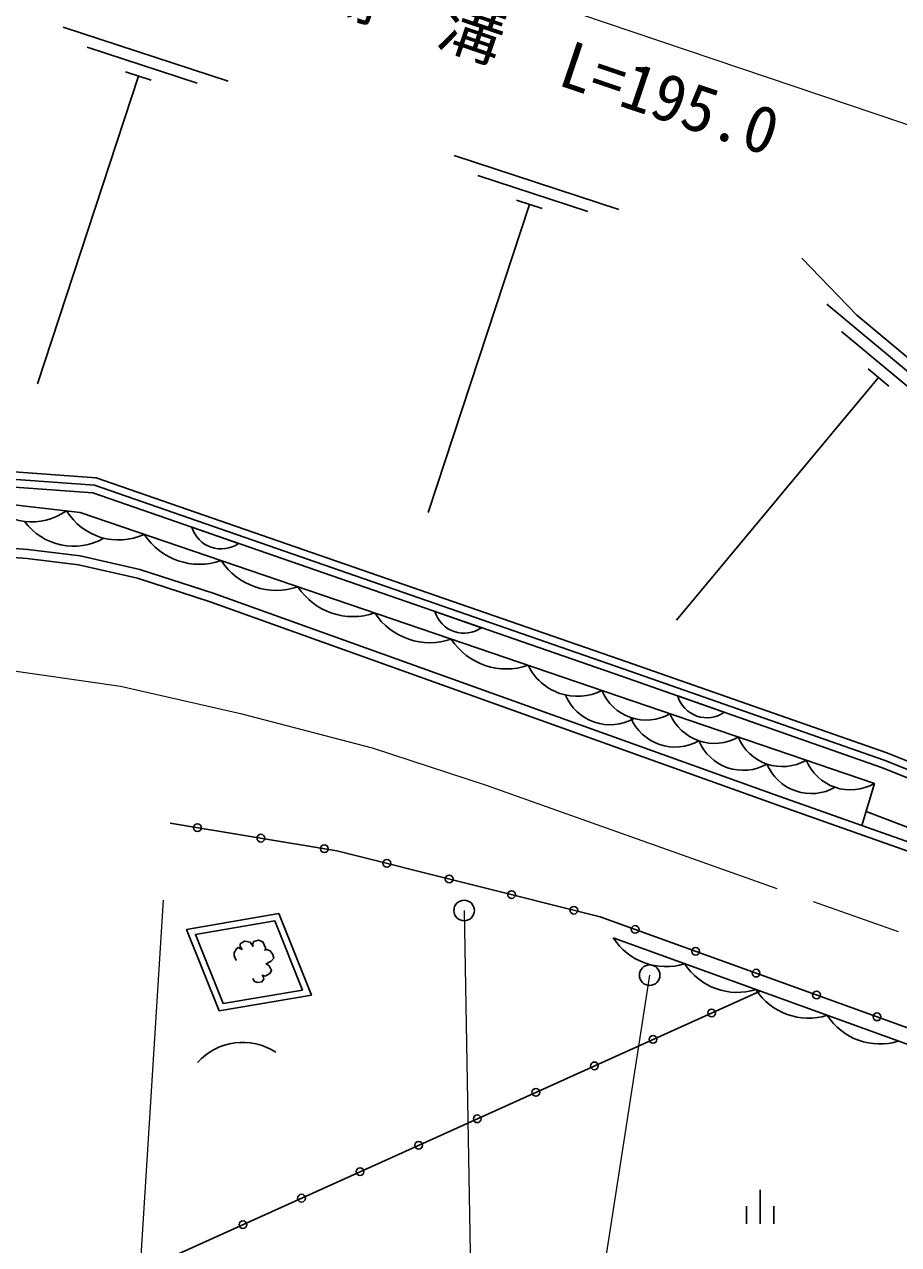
# Model space of a CAD drawing. Units: millimetres, scale not verified. Extents: x 40000 to 680000, y 20000 to 380000.
# Drawn here: x 401186 to 435188, y 289972 to 337406 of the extents above; entities that cross this region are included whole.
import ezdxf
from ezdxf.enums import TextEntityAlignment as Align

# ---------------------------------------------------------------- set-up
doc = ezdxf.new("R2010")
doc.units = ezdxf.units.MM
doc.header["$LTSCALE"] = 1000
doc.linetypes.add('CHAIN', pattern=[18.5, 12, -1.5, 3.5, -1.5])
for name, color, linetype, lineweight in [('M-BGD', 7, 'Continuous', 25), ('M-BMK', 2, 'CHAIN', 13), ('M-STR-HTXT', 7, 'Continuous', 13), ('M-STR-STRC', 7, 'Continuous', 25)]:
    doc.layers.add(name, color=color, linetype=linetype, lineweight=lineweight)
doc.styles.add('ＭＳ ゴシック', font='')
doc.styles.get('ＭＳ ゴシック').set_extended_font_data('MS Gothic')

msp = doc.modelspace()

# ---------------------------------------------------------------- linework, layer by layer
at = {"layer": 'M-BGD'}
for p, q in [((409111, 335200), (402697, 337305)), ((407901, 335123), (403626, 336526)), ((405623, 335397), (401696, 323430)), ((406122, 335234), (405124, 335561)), ((424313, 330212), (417900, 332316)), ((423104, 330135), (418828, 331538)), ((420826, 330409), (416895, 318429)), ((421325, 330245), (420327, 330572)), ((437580, 322216), (432393, 326536)), ((436427, 322591), (432970, 325470)), ((434814, 323349), (434007, 324021)), ((434411, 323685), (426547, 314243)), ((409516, 317228), (407702, 317857)), ((418964, 313953), (417151, 314582)), ((428408, 310664), (426597, 311299)), ((424092, 301894), (454606, 290861)), ((429801, 290774), (429801, 292102)), ((429268, 290774), (429268, 291471)), ((430335, 290774), (430335, 291471))]:
    msp.add_line(p, q, dxfattribs=at)
for points in [[(502456, 287816), (497868, 287749), (491928, 288413), (484949, 289778), (475435, 292948), (467613, 295694), (454584, 300913), (445190, 304591), (434625, 308803), (424513, 312347), (403914, 319488), (385823, 320807), (375279, 324302), (369465, 324125), (365199, 323427), (361275, 323026), (357269, 323089), (353783, 323321), (351930, 323706), (348562, 325070), (343312, 327662), (340883, 328618), (331980, 332097)], [(502452, 288116), (497882, 288050), (491973, 288710), (485026, 290069), (475532, 293232), (467718, 295975), (454694, 301192), (445300, 304870), (434730, 309084), (424612, 312631), (403975, 319784), (385882, 321104), (375323, 324604), (369436, 324424), (365159, 323724), (361262, 323326), (357281, 323389), (353824, 323619), (352017, 323994), (348685, 325343), (343433, 327936), (340993, 328898), (332089, 332377)], [(331871, 331818), (340774, 328339), (343190, 327387), (348439, 324796), (351842, 323418), (353743, 323023), (357256, 322789), (361288, 322726), (365238, 323129), (369494, 323826), (375235, 324001), (385764, 320511), (403853, 319191), (424414, 312064), (434520, 308522), (445080, 304312), (454473, 300634), (467507, 295413), (475338, 292664), (484873, 289487), (491882, 288116), (497853, 287449), (502460, 287516)], [(433759, 306270), (434245, 307893), (403355, 318435), (395836, 319305), (389092, 319944), (385476, 320288), (380215, 321523), (375160, 323305), (369508, 323258), (362643, 322308), (356777, 322079), (356387, 322125), (353917, 322392), (350891, 323297), (347200, 324949), (343022, 326779), (331646, 331116)], [(431427, 328317), (433569, 326101), (444393, 317086), (449645, 311680), (454141, 310125), (476018, 303436), (483630, 298706), (489989, 294503), (492759, 293409), (498126, 293207), (501846, 293513)], [(398331, 316867), (401292, 316643), (403295, 316397), (405590, 315880), (408411, 314965), (430455, 307068), (441049, 303321), (449076, 300533), (456550, 297879), (475643, 291146)], [(398356, 317216), (401326, 316991), (403355, 316742), (405682, 316217), (408524, 315296), (430572, 307397), (441165, 303652), (449192, 300863), (456667, 298209), (475758, 291476)], [(433921, 306811), (440321, 304374), (447721, 301708), (454200, 299374), (459549, 297192)], [(467266, 286940), (423585, 302713), (413332, 305282), (406860, 306356)], [(410076, 300316), (410140, 300196), (410253, 300154), (410422, 300181), (410495, 300291), (410473, 300390), (410437, 300439), (410555, 300413), (410730, 300509), (410799, 300632), (410711, 300805), (410589, 300890), (410779, 300984), (410893, 301105), (410852, 301245), (410743, 301395), (410613, 301438), (410548, 301415), (410564, 301511), (410462, 301744), (410288, 301810), (410107, 301758), (410063, 301648), (410080, 301561), (409969, 301727), (409752, 301773), (409579, 301661), (409580, 301556), (409653, 301447), (409507, 301520), (409431, 301469), (409347, 301315), (409347, 301193), (409422, 301020)], [(357867, 295910), (363190, 298321), (385273, 282314), (387898, 280911), (429803, 299829)]]:
    msp.add_lwpolyline(points, dxfattribs=at)
for points in [[(408757, 299058), (407494, 302224), (411086, 302837), (412348, 299671)], [(408914, 299339), (407841, 302029), (410928, 302556), (412001, 299866)]]:
    msp.add_lwpolyline(points, close=True, dxfattribs=at)
for centre in [(407918, 306180), (410384, 305771), (412850, 305362), (415283, 304793), (417708, 304185), (420133, 303578), (422558, 302970), (424941, 302223), (427292, 301374), (429644, 300525), (431995, 299676), (427914, 298977), (434346, 298827), (425636, 297948), (423357, 296919), (421079, 295891), (418800, 294862), (416522, 293833), (414243, 292805), (411964, 291776), (409686, 290747)]:
    msp.add_circle(centre, 150, dxfattribs=at)
for centre, radius, start, end in [((401461, 320459), 2390, 222.0022, 304.8029), ((404857, 319753), 2390, 211.7297, 294.5304), ((403102, 319513), 2390, 216.6969, 299.4975), ((408835, 318196), 1182, 196.6393, 305.1244), ((408835, 318196), 1182, 196.6393, 305.1244), ((407993, 318982), 2562, 213.1821, 289.2866), ((410984, 317966), 2562, 213.1821, 289.2866), ((413968, 316947), 2562, 213.1821, 289.2866), ((416958, 315931), 2562, 213.1821, 289.2866), ((418284, 314920), 1182, 196.6393, 305.1244), ((418284, 314920), 1182, 196.6393, 305.1244), ((419935, 314910), 2562, 213.1821, 289.2866), ((422698, 313411), 2125, 205.6239, 296.5212), ((423961, 312055), 1872, 202.7507, 299.5596), ((425373, 312233), 1872, 202.7507, 299.5596), ((427731, 311634), 1182, 196.4411, 304.9263), ((427731, 311634), 1182, 196.4411, 304.9263), ((426494, 311186), 1872, 202.7507, 299.5596), ((428022, 311329), 1872, 202.7507, 299.5596), ((429144, 310282), 1872, 202.7507, 299.5596), ((430672, 310425), 1872, 202.7507, 299.5596), ((431793, 309377), 1872, 202.7507, 299.5596), ((433321, 309521), 1872, 202.7507, 299.5596), ((426138, 303214), 2435, 212.8366, 287.4056), ((428912, 302211), 2435, 212.8366, 287.4056), ((431686, 301208), 2435, 212.8366, 287.4056), ((434460, 300205), 2435, 212.8366, 287.4056), ((409676, 295496), 2339, 56.5511, 138.5473)]:
    msp.add_arc(centre, radius, start, end, dxfattribs=at)
at = {"layer": 'M-BMK'}
msp.add_lwpolyline([(334464, 242969), (347483, 293075), (348884, 297313), (350965, 301212), (353424, 304663), (356626, 307959), (360529, 310790), (363829, 312682), (368261, 314332), (372021, 315068), (375826, 315402), (380208, 315262), (404923, 311677), (409595, 310617), (414709, 309287), (419147, 307831), (457508, 294197), (490470, 282594)], dxfattribs=at)
at = {"layer": 'M-STR-HTXT'}
for p, q in [((406590, 303365), (405194, 281362)), ((418288, 302959), (418886, 269233)), ((425505, 300445), (423560, 287917))]:
    msp.add_line(p, q, dxfattribs=at)
msp.add_lwpolyline([(361981, 340896), (365681, 341511), (370914, 342253), (378407, 342946), (383713, 343173), (388618, 343169), (404861, 342094), (418584, 339241), (435302, 333594), (453907, 327087), (490829, 314072), (494651, 313525), (497256, 313439), (499060, 313496), (503325, 314126), (507648, 315442), (510859, 316926), (515936, 319852), (519848, 322403)], dxfattribs=at)
at = {"layer": 'M-STR-STRC'}
for centre in [(418288, 302959), (425505, 300445)]:
    msp.add_circle(centre, 400, dxfattribs=at)

# ---------------------------------------------------------------- texts
at = {"layer": 'M-STR-HTXT', "style": 'ＭＳ ゴシック'}
msp.add_text('側  溝  L=195.0', height=1833, rotation=341.335, dxfattribs=at).set_placement((421093, 334751), align=Align.BOTTOM_CENTER)

doc.saveas('drawing.dxf')
